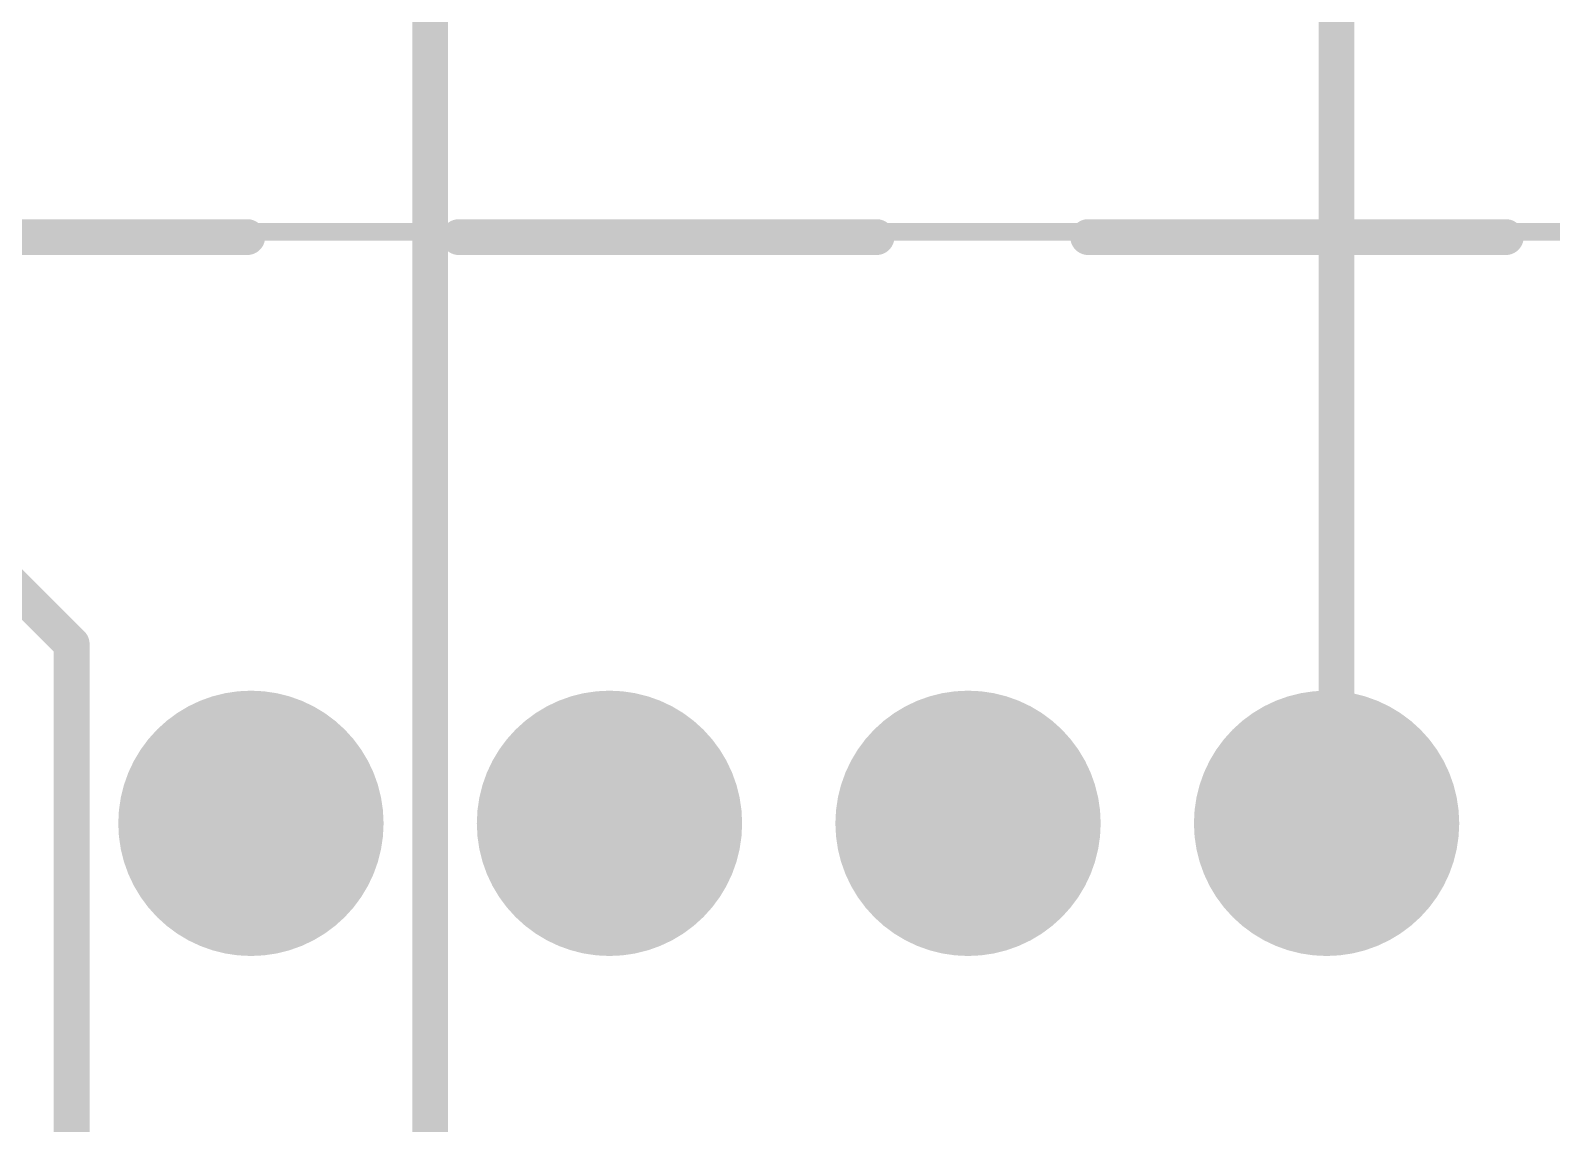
# Model space of a CAD drawing. Extents: x -15.6 to 66.2, y -11.4 to 53.5.
# Drawn here: x 13.68 to 24.45, y 27.08 to 34.83 of the extents above; entities that cross this region are included whole.
import ezdxf

# ---------------------------------------------------------------- set-up
doc = ezdxf.new("R2010")
doc.units = 0
for name, color, linetype in [('1', 12, 'CONTINUOUS'), ('17', 110, 'CONTINUOUS'), ('21', 41, 'CONTINUOUS'), ('51', 53, 'CONTINUOUS')]:
    doc.layers.add(name, color=color, linetype=linetype)

# ---------------------------------------------------------------- blocks, each defined once
blk = doc.blocks.new('ROUNDP')
at = {"const_width": 0.5}
blk.add_lwpolyline([(0, -0.25, 1), (0, 0.25, 1), (0, -0.25)], format="xyb", dxfattribs=at)

msp = doc.modelspace()

# ---------------------------------------------------------------- linework, layer by layer
at = {"layer": '1', "const_width": 0.254}
for points in [[(22.93, 29.28), (22.93, 36.83)], [(16.51, 26.67), (16.51, 35.56)], [(13.97, 30.48), (12.7, 31.75)], [(13.97, 26.67), (13.97, 30.48)], [(22.86, 29.21), (22.93, 29.28)]]:
    msp.add_lwpolyline(points, dxfattribs=at)
at = {"layer": '1', "const_width": 0.127}
for points in [[(14.0335, 30.48, 1), (13.9065, 30.48)], [(13.9251, 30.4351, 1), (14.0149, 30.5249)], [(22.8151, 29.2549, 1), (22.9049, 29.1651)], [(22.8665, 29.28, 1), (22.9935, 29.28)], [(22.9749, 29.2351, 1), (22.8851, 29.3249)]]:
    msp.add_lwpolyline(points, format="xyb", dxfattribs=at)
at = {"layer": '21', "const_width": 0.254}
for points in [[(12.2557, 33.3629), (15.2136, 33.3629)], [(16.7136, 33.3629), (19.6714, 33.3629)], [(21.1714, 33.3629), (24.1292, 33.3629)]]:
    msp.add_lwpolyline(points, dxfattribs=at)
at = {"layer": '21', "const_width": 0.127}
for points in [[(15.2136, 33.2994, 1), (15.2136, 33.4264)], [(16.7136, 33.4264, 1), (16.7136, 33.2994)], [(19.6714, 33.2994, 1), (19.6714, 33.4264)], [(21.1714, 33.4264, 1), (21.1714, 33.2994)], [(24.1292, 33.2994, 1), (24.1292, 33.4264)]]:
    msp.add_lwpolyline(points, format="xyb", dxfattribs=at)
at = {"layer": '51', "const_width": 0.127}
msp.add_lwpolyline([(55.321, 33.4), (3.321, 33.4)], dxfattribs=at)

# ---------------------------------------------------------------- block references
at = {"layer": '17', "xscale": 1.8796, "yscale": 1.8796, "rotation": 270}
for p in [(15.24, 29.21), (15.24, 29.21), (17.78, 29.21), (17.78, 29.21), (20.32, 29.21), (20.32, 29.21), (22.86, 29.21), (22.86, 29.21)]:
    msp.add_blockref('ROUNDP', p, dxfattribs=at)

doc.saveas('drawing.dxf')
